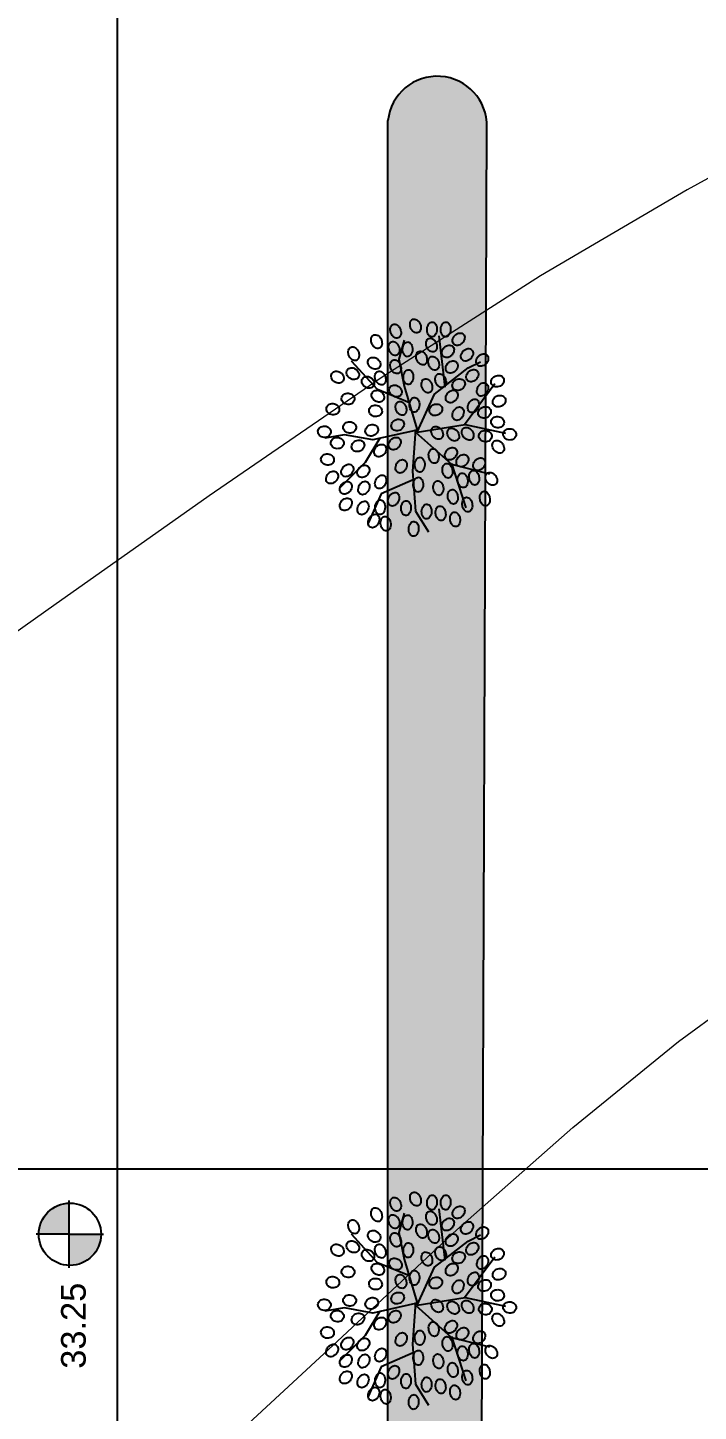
# Model space of a CAD drawing. Header units: inches. Extents: x 203 to 1065, y -1127 to 921.
# Drawn here: x 607.06 to 620.7, y 745.91 to 774.02 of the extents above; entities that cross this region are included whole.
import ezdxf

# ---------------------------------------------------------------- set-up
doc = ezdxf.new("R2010")
doc.units = ezdxf.units.IN
doc.header["$MEASUREMENT"] = 0
for name, color, linetype in [('calle', 3, 'Continuous'), ('COTAS', 7, 'Continuous'), ('CURVAS', 32, 'Continuous'), ('Vegetación', 102, 'Continuous')]:
    doc.layers.add(name, color=color, linetype=linetype)
doc.styles.add('COVINFUNSAN', font='arial.ttf', dxfattribs={"height": 0.5})

# ---------------------------------------------------------------- blocks, each defined once
blk = doc.blocks.new('RB31')
for points in [[(-0.1644, 0.4265, 0.124565), (-0.1555, 0.4293, 0.105746), (-0.1475, 0.437, 0.086824), (-0.1428, 0.4474, 0.076963), (-0.1416, 0.4602, 0.076963), (-0.1443, 0.4728, 0.086824), (-0.1502, 0.4826, 0.105746), (-0.159, 0.4892, 0.124565), (-0.1682, 0.491, 0.124565), (-0.1772, 0.4882, 0.105746), (-0.1851, 0.4805, 0.086824), (-0.1898, 0.4701, 0.076963), (-0.191, 0.4573, 0.076963), (-0.1883, 0.4447, 0.086824), (-0.1825, 0.4349, 0.105746), (-0.1737, 0.4282, 0.124565)], [(-0.0961, 0.4265, 0.124565), (-0.0871, 0.4293, 0.105746), (-0.0792, 0.437, 0.086824), (-0.0745, 0.4474, 0.076963), (-0.0733, 0.4602, 0.076963), (-0.076, 0.4728, 0.086824), (-0.0818, 0.4826, 0.105746), (-0.0906, 0.4892, 0.124565), (-0.0999, 0.491, 0.124565), (-0.1088, 0.4882, 0.105746), (-0.1168, 0.4805, 0.086824), (-0.1215, 0.4701, 0.076963), (-0.1227, 0.4573, 0.076963), (-0.12, 0.4447, 0.086824), (-0.1141, 0.4349, 0.105746), (-0.1053, 0.4282, 0.124565)], [(-0.0332, 0.4465, 0.124565), (-0.0243, 0.4435, 0.105746), (-0.0134, 0.445, 0.086824), (-0.0035, 0.4507, 0.076963), (0.0051, 0.4604, 0.076963), (0.0103, 0.4721, 0.086824), (0.0113, 0.4835, 0.105746), (0.0081, 0.4941, 0.124565), (0.0016, 0.5009, 0.124565), (-0.0073, 0.5039, 0.105746), (-0.0182, 0.5024, 0.086824), (-0.0281, 0.4967, 0.076963), (-0.0366, 0.4871, 0.076963), (-0.0419, 0.4753, 0.086824), (-0.0429, 0.4639, 0.105746), (-0.0397, 0.4534, 0.124565)], [(-0.2034, 0.3982, 0.124565), (-0.2004, 0.4072, 0.105746), (-0.2019, 0.4181, 0.086824), (-0.2076, 0.428, 0.076963), (-0.2173, 0.4365, 0.076963), (-0.229, 0.4417, 0.086824), (-0.2404, 0.4427, 0.105746), (-0.251, 0.4395, 0.124565), (-0.2578, 0.4331, 0.124565), (-0.2608, 0.4242, 0.105746), (-0.2593, 0.4132, 0.086824), (-0.2536, 0.4033, 0.076963), (-0.244, 0.3948, 0.076963), (-0.2322, 0.3896, 0.086824), (-0.2208, 0.3886, 0.105746), (-0.2103, 0.3918, 0.124565)], [(0.0655, 0.4237, 0.124565), (0.0744, 0.4207, 0.105746), (0.0853, 0.4222, 0.086824), (0.0952, 0.4279, 0.076963), (0.1038, 0.4376, 0.076963), (0.109, 0.4494, 0.086824), (0.11, 0.4607, 0.105746), (0.1068, 0.4713, 0.124565), (0.1003, 0.4782, 0.124565), (0.0914, 0.4811, 0.105746), (0.0805, 0.4796, 0.086824), (0.0706, 0.4739, 0.076963), (0.0621, 0.4643, 0.076963), (0.0569, 0.4525, 0.086824), (0.0558, 0.4411, 0.105746), (0.059, 0.4306, 0.124565)], [(0.1604, 0.3781, 0.124565), (0.1693, 0.3752, 0.105746), (0.1802, 0.3767, 0.086824), (0.1901, 0.3824, 0.076963), (0.1987, 0.392, 0.076963), (0.2039, 0.4038, 0.086824), (0.2049, 0.4152, 0.105746), (0.2017, 0.4257, 0.124565), (0.1952, 0.4326, 0.124565), (0.1863, 0.4356, 0.105746), (0.1754, 0.4341, 0.086824), (0.1655, 0.4284, 0.076963), (0.157, 0.4187, 0.076963), (0.1518, 0.4069, 0.086824), (0.1507, 0.3956, 0.105746), (0.1539, 0.385, 0.124565)], [(-0.2452, 0.3299, 0.124565), (-0.2422, 0.3388, 0.105746), (-0.2437, 0.3497, 0.086824), (-0.2494, 0.3596, 0.076963), (-0.259, 0.3682, 0.076963), (-0.2708, 0.3734, 0.086824), (-0.2822, 0.3744, 0.105746), (-0.2927, 0.3712, 0.124565), (-0.2996, 0.3647, 0.124565), (-0.3026, 0.3558, 0.105746), (-0.3011, 0.3449, 0.086824), (-0.2954, 0.335, 0.076963), (-0.2857, 0.3264, 0.076963), (-0.274, 0.3212, 0.086824), (-0.2626, 0.3202, 0.105746), (-0.252, 0.3234, 0.124565)], [(-0.1503, 0.3451, 0.124565), (-0.1473, 0.354, 0.105746), (-0.1488, 0.3649, 0.086824), (-0.1545, 0.3748, 0.076963), (-0.1641, 0.3833, 0.076963), (-0.1759, 0.3885, 0.086824), (-0.1873, 0.3896, 0.105746), (-0.1978, 0.3864, 0.124565), (-0.2047, 0.3799, 0.124565), (-0.2077, 0.371, 0.105746), (-0.2062, 0.3601, 0.086824), (-0.2005, 0.3502, 0.076963), (-0.1908, 0.3416, 0.076963), (-0.1791, 0.3364, 0.086824), (-0.1677, 0.3354, 0.105746), (-0.1571, 0.3386, 0.124565)], [(-0.1129, 0.3629, 0.124565), (-0.104, 0.36, 0.105746), (-0.0931, 0.3615, 0.086824), (-0.0832, 0.3672, 0.076963), (-0.0747, 0.3768, 0.076963), (-0.0695, 0.3886, 0.086824), (-0.0684, 0.4, 0.105746), (-0.0717, 0.4105, 0.124565), (-0.0781, 0.4174, 0.124565), (-0.087, 0.4204, 0.105746), (-0.0979, 0.4189, 0.086824), (-0.1079, 0.4132, 0.076963), (-0.1164, 0.4035, 0.076963), (-0.1216, 0.3917, 0.086824), (-0.1226, 0.3804, 0.105746), (-0.1194, 0.3698, 0.124565)], [(-0.0636, 0.306, 0.124565), (-0.0547, 0.303, 0.105746), (-0.0437, 0.3045, 0.086824), (-0.0338, 0.3102, 0.076963), (-0.0253, 0.3198, 0.076963), (-0.0201, 0.3316, 0.086824), (-0.0191, 0.343, 0.105746), (-0.0223, 0.3536, 0.124565), (-0.0287, 0.3604, 0.124565), (-0.0377, 0.3634, 0.105746), (-0.0486, 0.3619, 0.086824), (-0.0585, 0.3562, 0.076963), (-0.067, 0.3465, 0.076963), (-0.0722, 0.3348, 0.086824), (-0.0732, 0.3234, 0.105746), (-0.07, 0.3128, 0.124565)], [(0.0254, 0.3391, 0.124565), (0.0344, 0.342, 0.105746), (0.0423, 0.3496, 0.086824), (0.047, 0.36, 0.076963), (0.0482, 0.3728, 0.076963), (0.0455, 0.3854, 0.086824), (0.0396, 0.3952, 0.105746), (0.0308, 0.4019, 0.124565), (0.0216, 0.4037, 0.124565), (0.0126, 0.4008, 0.105746), (0.0047, 0.3932, 0.086824), (0, 0.3827, 0.076963), (-0.0012, 0.3699, 0.076963), (0.0015, 0.3573, 0.086824), (0.0074, 0.3475, 0.105746), (0.0162, 0.3409, 0.124565)], [(0.0731, 0.3478, 0.124565), (0.082, 0.3448, 0.105746), (0.0929, 0.3463, 0.086824), (0.1028, 0.352, 0.076963), (0.1113, 0.3616, 0.076963), (0.1166, 0.3734, 0.086824), (0.1176, 0.3848, 0.105746), (0.1144, 0.3953, 0.124565), (0.1079, 0.4022, 0.124565), (0.099, 0.4052, 0.105746), (0.0881, 0.4037, 0.086824), (0.0782, 0.398, 0.076963), (0.0696, 0.3883, 0.076963), (0.0644, 0.3766, 0.086824), (0.0634, 0.3652, 0.105746), (0.0666, 0.3546, 0.124565)], [(0.2743, 0.325, 0.124565), (0.2832, 0.322, 0.105746), (0.2941, 0.3235, 0.086824), (0.304, 0.3292, 0.076963), (0.3126, 0.3388, 0.076963), (0.3178, 0.3506, 0.086824), (0.3188, 0.362, 0.105746), (0.3156, 0.3725, 0.124565), (0.3091, 0.3794, 0.124565), (0.3002, 0.3824, 0.105746), (0.2893, 0.3809, 0.086824), (0.2794, 0.3752, 0.076963), (0.2708, 0.3655, 0.076963), (0.2656, 0.3538, 0.086824), (0.2646, 0.3424, 0.105746), (0.2678, 0.3318, 0.124565)], [(-0.3211, 0.3071, 0.124565), (-0.3181, 0.316, 0.105746), (-0.3196, 0.3269, 0.086824), (-0.3253, 0.3368, 0.076963), (-0.335, 0.3454, 0.076963), (-0.3467, 0.3506, 0.086824), (-0.3581, 0.3516, 0.105746), (-0.3687, 0.3484, 0.124565), (-0.3755, 0.3419, 0.124565), (-0.3785, 0.333, 0.105746), (-0.377, 0.3221, 0.086824), (-0.3713, 0.3122, 0.076963), (-0.3617, 0.3037, 0.076963), (-0.3499, 0.2985, 0.086824), (-0.3385, 0.2974, 0.105746), (-0.3279, 0.3006, 0.124565)], [(-0.1692, 0.2767, 0.124565), (-0.1663, 0.2856, 0.105746), (-0.1678, 0.2965, 0.086824), (-0.1735, 0.3065, 0.076963), (-0.1831, 0.315, 0.076963), (-0.1949, 0.3202, 0.086824), (-0.2063, 0.3212, 0.105746), (-0.2168, 0.318, 0.124565), (-0.2237, 0.3116, 0.124565), (-0.2267, 0.3026, 0.105746), (-0.2251, 0.2917, 0.086824), (-0.2195, 0.2818, 0.076963), (-0.2098, 0.2733, 0.076963), (-0.198, 0.2681, 0.086824), (-0.1867, 0.2671, 0.105746), (-0.1761, 0.2703, 0.124565)], [(-0.1243, 0.2832, 0.124565), (-0.1154, 0.2802, 0.105746), (-0.1045, 0.2817, 0.086824), (-0.0946, 0.2874, 0.076963), (-0.0861, 0.2971, 0.076963), (-0.0809, 0.3088, 0.086824), (-0.0798, 0.3202, 0.105746), (-0.083, 0.3308, 0.124565), (-0.0895, 0.3376, 0.124565), (-0.0984, 0.3406, 0.105746), (-0.1093, 0.3391, 0.086824), (-0.1192, 0.3334, 0.076963), (-0.1278, 0.3238, 0.076963), (-0.133, 0.312, 0.086824), (-0.134, 0.3006, 0.105746), (-0.1308, 0.29, 0.124565)], [(0.0655, 0.268, 0.124565), (0.0744, 0.265, 0.105746), (0.0853, 0.2665, 0.086824), (0.0952, 0.2722, 0.076963), (0.1038, 0.2819, 0.076963), (0.109, 0.2936, 0.086824), (0.11, 0.305, 0.105746), (0.1068, 0.3156, 0.124565), (0.1003, 0.3224, 0.124565), (0.0914, 0.3254, 0.105746), (0.0805, 0.3239, 0.086824), (0.0706, 0.3182, 0.076963), (0.0621, 0.3086, 0.076963), (0.0569, 0.2968, 0.086824), (0.0558, 0.2854, 0.105746), (0.059, 0.2749, 0.124565)], [(0.1598, 0.2988, 0.124565), (0.1653, 0.2911, 0.105746), (0.175, 0.2859, 0.086824), (0.1864, 0.2847, 0.076963), (0.1989, 0.2875, 0.076963), (0.2101, 0.2939, 0.086824), (0.2176, 0.3026, 0.105746), (0.2212, 0.313, 0.124565), (0.22, 0.3223, 0.124565), (0.2146, 0.33, 0.105746), (0.2048, 0.3352, 0.086824), (0.1935, 0.3364, 0.076963), (0.1809, 0.3336, 0.076963), (0.1698, 0.3271, 0.086824), (0.1623, 0.3185, 0.105746), (0.1586, 0.3081, 0.124565)], [(-0.3932, 0.2239, 0.124565), (-0.3931, 0.2333, 0.105746), (-0.3979, 0.2432, 0.086824), (-0.4064, 0.2509, 0.076963), (-0.4182, 0.256, 0.076963), (-0.431, 0.2573, 0.086824), (-0.4422, 0.2548, 0.105746), (-0.4512, 0.2485, 0.124565), (-0.4557, 0.2402, 0.124565), (-0.4558, 0.2308, 0.105746), (-0.451, 0.2209, 0.086824), (-0.4425, 0.2132, 0.076963), (-0.4307, 0.2081, 0.076963), (-0.4179, 0.2068, 0.086824), (-0.4068, 0.2094, 0.105746), (-0.3977, 0.2157, 0.124565)], [(-0.2717, 0.2387, 0.124565), (-0.2688, 0.2476, 0.105746), (-0.2703, 0.2586, 0.086824), (-0.276, 0.2685, 0.076963), (-0.2856, 0.277, 0.076963), (-0.2974, 0.2822, 0.086824), (-0.3088, 0.2832, 0.105746), (-0.3193, 0.28, 0.124565), (-0.3262, 0.2736, 0.124565), (-0.3292, 0.2647, 0.105746), (-0.3276, 0.2537, 0.086824), (-0.322, 0.2438, 0.076963), (-0.3123, 0.2353, 0.076963), (-0.3005, 0.2301, 0.086824), (-0.2891, 0.2291, 0.105746), (-0.2786, 0.2323, 0.124565)], [(-0.1585, 0.2072, 0.124565), (-0.1496, 0.2043, 0.105746), (-0.1387, 0.2058, 0.086824), (-0.1287, 0.2114, 0.076963), (-0.1202, 0.2211, 0.076963), (-0.115, 0.2329, 0.086824), (-0.114, 0.2443, 0.105746), (-0.1172, 0.2548, 0.124565), (-0.1236, 0.2617, 0.124565), (-0.1326, 0.2646, 0.105746), (-0.1435, 0.2631, 0.086824), (-0.1534, 0.2574, 0.076963), (-0.1619, 0.2478, 0.076963), (-0.1671, 0.236, 0.086824), (-0.1681, 0.2246, 0.105746), (-0.1649, 0.2141, 0.124565)], [(0.0216, 0.2176, 0.124565), (0.0306, 0.2204, 0.105746), (0.0385, 0.2281, 0.086824), (0.0432, 0.2385, 0.076963), (0.0444, 0.2513, 0.076963), (0.0417, 0.2639, 0.086824), (0.0358, 0.2737, 0.105746), (0.027, 0.2803, 0.124565), (0.0178, 0.2821, 0.124565), (0.0088, 0.2793, 0.105746), (0.0009, 0.2716, 0.086824), (-0.0038, 0.2612, 0.076963), (-0.005, 0.2484, 0.076963), (-0.0023, 0.2358, 0.086824), (0.0036, 0.226, 0.105746), (0.0124, 0.2193, 0.124565)], [(0.1414, 0.2186, 0.124565), (0.1503, 0.2156, 0.105746), (0.1612, 0.2171, 0.086824), (0.1712, 0.2228, 0.076963), (0.1797, 0.2325, 0.076963), (0.1849, 0.2443, 0.086824), (0.1859, 0.2556, 0.105746), (0.1827, 0.2662, 0.124565), (0.1763, 0.2731, 0.124565), (0.1673, 0.276, 0.105746), (0.1564, 0.2745, 0.086824), (0.1465, 0.2688, 0.076963), (0.138, 0.2592, 0.076963), (0.1328, 0.2474, 0.086824), (0.1318, 0.236, 0.105746), (0.135, 0.2255, 0.124565)], [(0.1902, 0.2152, 0.124565), (0.1957, 0.2075, 0.105746), (0.2054, 0.2023, 0.086824), (0.2167, 0.2011, 0.076963), (0.2293, 0.2039, 0.076963), (0.2404, 0.2104, 0.086824), (0.248, 0.219, 0.105746), (0.2516, 0.2294, 0.124565), (0.2504, 0.2387, 0.124565), (0.2449, 0.2464, 0.105746), (0.2352, 0.2516, 0.086824), (0.2238, 0.2528, 0.076963), (0.2113, 0.25, 0.076963), (0.2001, 0.2436, 0.086824), (0.1926, 0.2349, 0.105746), (0.189, 0.2245, 0.124565)], [(0.2661, 0.2532, 0.124565), (0.2716, 0.2455, 0.105746), (0.2813, 0.2403, 0.086824), (0.2927, 0.2391, 0.076963), (0.3052, 0.2419, 0.076963), (0.3164, 0.2484, 0.086824), (0.3239, 0.257, 0.105746), (0.3275, 0.2674, 0.124565), (0.3263, 0.2767, 0.124565), (0.3208, 0.2844, 0.105746), (0.3111, 0.2896, 0.086824), (0.2998, 0.2908, 0.076963), (0.2872, 0.288, 0.076963), (0.2761, 0.2815, 0.086824), (0.2686, 0.2729, 0.105746), (0.2649, 0.2625, 0.124565)], [(0.342, 0.238, 0.124565), (0.3475, 0.2303, 0.105746), (0.3572, 0.2251, 0.086824), (0.3686, 0.2239, 0.076963), (0.3812, 0.2267, 0.076963), (0.3923, 0.2332, 0.086824), (0.3998, 0.2418, 0.105746), (0.4034, 0.2522, 0.124565), (0.4022, 0.2615, 0.124565), (0.3968, 0.2692, 0.105746), (0.387, 0.2744, 0.086824), (0.3757, 0.2756, 0.076963), (0.3631, 0.2728, 0.076963), (0.352, 0.2663, 0.086824), (0.3445, 0.2577, 0.105746), (0.3409, 0.2473, 0.124565)], [(-0.3292, 0.171, 0.124565), (-0.3236, 0.1786, 0.105746), (-0.3217, 0.1895, 0.086824), (-0.324, 0.2007, 0.076963), (-0.3306, 0.2117, 0.076963), (-0.3402, 0.2203, 0.086824), (-0.3507, 0.2248, 0.105746), (-0.3617, 0.225, 0.124565), (-0.3702, 0.221, 0.124565), (-0.3758, 0.2135, 0.105746), (-0.3778, 0.2026, 0.086824), (-0.3754, 0.1914, 0.076963), (-0.3689, 0.1803, 0.076963), (-0.3593, 0.1717, 0.086824), (-0.3488, 0.1673, 0.105746), (-0.3377, 0.167, 0.124565)], [(-0.1996, 0.2087, 0.124565), (-0.1995, 0.2181, 0.105746), (-0.2043, 0.228, 0.086824), (-0.2128, 0.2357, 0.076963), (-0.2246, 0.2408, 0.076963), (-0.2374, 0.2421, 0.086824), (-0.2485, 0.2396, 0.105746), (-0.2576, 0.2333, 0.124565), (-0.2621, 0.225, 0.124565), (-0.2622, 0.2156, 0.105746), (-0.2574, 0.2057, 0.086824), (-0.2489, 0.198, 0.076963), (-0.2371, 0.1929, 0.076963), (-0.2243, 0.1916, 0.086824), (-0.2132, 0.1942, 0.105746), (-0.2041, 0.2005, 0.124565)], [(-0.1692, 0.1476, 0.124565), (-0.1663, 0.1565, 0.105746), (-0.1678, 0.1674, 0.086824), (-0.1735, 0.1773, 0.076963), (-0.1831, 0.1858, 0.076963), (-0.1949, 0.191, 0.086824), (-0.2063, 0.1921, 0.105746), (-0.2168, 0.1889, 0.124565), (-0.2237, 0.1824, 0.124565), (-0.2267, 0.1735, 0.105746), (-0.2251, 0.1626, 0.086824), (-0.2195, 0.1527, 0.076963), (-0.2098, 0.1441, 0.076963), (-0.198, 0.1389, 0.086824), (-0.1867, 0.1379, 0.105746), (-0.1761, 0.1411, 0.124565)], [(-0.0902, 0.1844, 0.124565), (-0.0812, 0.1815, 0.105746), (-0.0703, 0.183, 0.086824), (-0.0604, 0.1887, 0.076963), (-0.0519, 0.1983, 0.076963), (-0.0467, 0.2101, 0.086824), (-0.0457, 0.2215, 0.105746), (-0.0489, 0.232, 0.124565), (-0.0553, 0.2389, 0.124565), (-0.0642, 0.2419, 0.105746), (-0.0752, 0.2403, 0.086824), (-0.0851, 0.2347, 0.076963), (-0.0936, 0.225, 0.076963), (-0.0988, 0.2132, 0.086824), (-0.0998, 0.2018, 0.105746), (-0.0966, 0.1913, 0.124565)], [(0.0535, 0.1772, 0.124565), (0.059, 0.1696, 0.105746), (0.0687, 0.1644, 0.086824), (0.0801, 0.1631, 0.076963), (0.0926, 0.1659, 0.076963), (0.1038, 0.1724, 0.086824), (0.1113, 0.181, 0.105746), (0.1149, 0.1914, 0.124565), (0.1137, 0.2008, 0.124565), (0.1083, 0.2084, 0.105746), (0.0985, 0.2136, 0.086824), (0.0872, 0.2148, 0.076963), (0.0746, 0.212, 0.076963), (0.0635, 0.2056, 0.086824), (0.056, 0.197, 0.105746), (0.0524, 0.1865, 0.124565)], [(0.1408, 0.1544, 0.124565), (0.1463, 0.1468, 0.105746), (0.156, 0.1416, 0.086824), (0.1674, 0.1403, 0.076963), (0.18, 0.1431, 0.076963), (0.1911, 0.1496, 0.086824), (0.1986, 0.1582, 0.105746), (0.2022, 0.1686, 0.124565), (0.201, 0.178, 0.124565), (0.1956, 0.1856, 0.105746), (0.1858, 0.1908, 0.086824), (0.1745, 0.1921, 0.076963), (0.1619, 0.1893, 0.076963), (0.1508, 0.1828, 0.086824), (0.1433, 0.1742, 0.105746), (0.1397, 0.1638, 0.124565)], [(-0.4008, 0.1365, 0.124565), (-0.4007, 0.146, 0.105746), (-0.4055, 0.1559, 0.086824), (-0.414, 0.1636, 0.076963), (-0.4258, 0.1687, 0.076963), (-0.4386, 0.17, 0.086824), (-0.4497, 0.1674, 0.105746), (-0.4588, 0.1611, 0.124565), (-0.4633, 0.1529, 0.124565), (-0.4634, 0.1435, 0.105746), (-0.4586, 0.1335, 0.086824), (-0.4501, 0.1259, 0.076963), (-0.4383, 0.1208, 0.076963), (-0.4255, 0.1194, 0.086824), (-0.4144, 0.122, 0.105746), (-0.4053, 0.1283, 0.124565)], [(-0.2837, 0.0989, 0.124565), (-0.2781, 0.1064, 0.105746), (-0.2761, 0.1173, 0.086824), (-0.2785, 0.1285, 0.076963), (-0.285, 0.1396, 0.076963), (-0.2946, 0.1482, 0.086824), (-0.3051, 0.1526, 0.105746), (-0.3162, 0.1529, 0.124565), (-0.3247, 0.1489, 0.124565), (-0.3303, 0.1413, 0.105746), (-0.3322, 0.1304, 0.086824), (-0.3299, 0.1192, 0.076963), (-0.3233, 0.1082, 0.076963), (-0.3137, 0.0996, 0.086824), (-0.3032, 0.0951, 0.105746), (-0.2922, 0.0949, 0.124565)], [(-0.0857, 0.0986, 0.124565), (-0.0856, 0.108, 0.105746), (-0.0904, 0.1179, 0.086824), (-0.0989, 0.1256, 0.076963), (-0.1107, 0.1307, 0.076963), (-0.1235, 0.132, 0.086824), (-0.1347, 0.1294, 0.105746), (-0.1437, 0.1231, 0.124565), (-0.1482, 0.1149, 0.124565), (-0.1483, 0.1055, 0.105746), (-0.1435, 0.0956, 0.086824), (-0.135, 0.0879, 0.076963), (-0.1232, 0.0828, 0.076963), (-0.1104, 0.0815, 0.086824), (-0.0993, 0.084, 0.105746), (-0.0902, 0.0903, 0.124565)], [(-0.0088, 0.096, 0.124565), (0.0002, 0.0989, 0.105746), (0.0081, 0.1065, 0.086824), (0.0128, 0.1169, 0.076963), (0.014, 0.1298, 0.076963), (0.0113, 0.1423, 0.086824), (0.0055, 0.1522, 0.105746), (-0.0033, 0.1588, 0.124565), (-0.0126, 0.1606, 0.124565), (-0.0215, 0.1577, 0.105746), (-0.0295, 0.1501, 0.086824), (-0.0342, 0.1397, 0.076963), (-0.0354, 0.1269, 0.076963), (-0.0327, 0.1143, 0.086824), (-0.0268, 0.1045, 0.105746), (-0.018, 0.0978, 0.124565)], [(0.0389, 0.0857, 0.124565), (0.0478, 0.0827, 0.105746), (0.0588, 0.0842, 0.086824), (0.0687, 0.0899, 0.076963), (0.0772, 0.0996, 0.076963), (0.0824, 0.1113, 0.086824), (0.0834, 0.1227, 0.105746), (0.0802, 0.1333, 0.124565), (0.0738, 0.1401, 0.124565), (0.0648, 0.1431, 0.105746), (0.0539, 0.1416, 0.086824), (0.044, 0.1359, 0.076963), (0.0355, 0.1263, 0.076963), (0.0303, 0.1145, 0.086824), (0.0293, 0.1031, 0.105746), (0.0325, 0.0925, 0.124565)], [(0.1507, 0.0999, 0.124565), (0.1535, 0.0909, 0.105746), (0.1612, 0.083, 0.086824), (0.1716, 0.0783, 0.076963), (0.1844, 0.0771, 0.076963), (0.197, 0.0798, 0.086824), (0.2068, 0.0857, 0.105746), (0.2134, 0.0945, 0.124565), (0.2152, 0.1037, 0.124565), (0.2124, 0.1127, 0.105746), (0.2047, 0.1206, 0.086824), (0.1943, 0.1253, 0.076963), (0.1815, 0.1265, 0.076963), (0.1689, 0.1238, 0.086824), (0.1591, 0.1179, 0.105746), (0.1524, 0.1091, 0.124565)], [(0.2873, 0.1531, 0.124565), (0.2902, 0.1441, 0.105746), (0.2978, 0.1362, 0.086824), (0.3082, 0.1315, 0.076963), (0.3211, 0.1303, 0.076963), (0.3336, 0.133, 0.086824), (0.3435, 0.1388, 0.105746), (0.3501, 0.1476, 0.124565), (0.3519, 0.1569, 0.124565), (0.349, 0.1658, 0.105746), (0.3414, 0.1738, 0.086824), (0.331, 0.1785, 0.076963), (0.3182, 0.1797, 0.076963), (0.3056, 0.177, 0.086824), (0.2958, 0.1711, 0.105746), (0.2891, 0.1623, 0.124565)], [(0.3633, 0.1075, 0.124565), (0.3661, 0.0985, 0.105746), (0.3737, 0.0906, 0.086824), (0.3842, 0.0859, 0.076963), (0.397, 0.0847, 0.076963), (0.4096, 0.0874, 0.086824), (0.4194, 0.0933, 0.105746), (0.426, 0.1021, 0.124565), (0.4278, 0.1113, 0.124565), (0.425, 0.1203, 0.105746), (0.4173, 0.1282, 0.086824), (0.4069, 0.1329, 0.076963), (0.3941, 0.1341, 0.076963), (0.3815, 0.1314, 0.086824), (0.3717, 0.1255, 0.105746), (0.365, 0.1167, 0.124565)], [(-0.3922, 0.0543, 0.124565), (-0.395, 0.0633, 0.105746), (-0.4027, 0.0712, 0.086824), (-0.4131, 0.0759, 0.076963), (-0.4259, 0.0771, 0.076963), (-0.4385, 0.0744, 0.086824), (-0.4483, 0.0686, 0.105746), (-0.455, 0.0598, 0.124565), (-0.4567, 0.0505, 0.124565), (-0.4539, 0.0416, 0.105746), (-0.4462, 0.0336, 0.086824), (-0.4358, 0.0289, 0.076963), (-0.423, 0.0277, 0.076963), (-0.4104, 0.0304, 0.086824), (-0.4006, 0.0363, 0.105746), (-0.394, 0.0451, 0.124565)], [(-0.3287, 0.0872, 0.124565), (-0.3286, 0.0966, 0.105746), (-0.3334, 0.1065, 0.086824), (-0.3419, 0.1142, 0.076963), (-0.3537, 0.1193, 0.076963), (-0.3665, 0.1206, 0.086824), (-0.3776, 0.1181, 0.105746), (-0.3867, 0.1117, 0.124565), (-0.3912, 0.1035, 0.124565), (-0.3913, 0.0941, 0.105746), (-0.3865, 0.0842, 0.086824), (-0.378, 0.0765, 0.076963), (-0.3662, 0.0714, 0.076963), (-0.3534, 0.0701, 0.086824), (-0.3422, 0.0726, 0.105746), (-0.3332, 0.0789, 0.124565)], [(-0.2077, 0.0647, 0.124565), (-0.2022, 0.0723, 0.105746), (-0.2002, 0.0831, 0.086824), (-0.2026, 0.0943, 0.076963), (-0.2091, 0.1054, 0.076963), (-0.2187, 0.114, 0.086824), (-0.2292, 0.1185, 0.105746), (-0.2402, 0.1187, 0.124565), (-0.2487, 0.1147, 0.124565), (-0.2543, 0.1071, 0.105746), (-0.2563, 0.0962, 0.086824), (-0.2539, 0.0851, 0.076963), (-0.2474, 0.074, 0.076963), (-0.2378, 0.0654, 0.086824), (-0.2273, 0.0609, 0.105746), (-0.2163, 0.0607, 0.124565)], [(0.0416, 0.0481, 0.124565), (0.0415, 0.0387, 0.105746), (0.0463, 0.0287, 0.086824), (0.0548, 0.0211, 0.076963), (0.0666, 0.0159, 0.076963), (0.0794, 0.0146, 0.086824), (0.0906, 0.0172, 0.105746), (0.0996, 0.0235, 0.124565), (0.1041, 0.0317, 0.124565), (0.1042, 0.0411, 0.105746), (0.0994, 0.0511, 0.086824), (0.0909, 0.0587, 0.076963), (0.0791, 0.0639, 0.076963), (0.0663, 0.0652, 0.086824), (0.0552, 0.0626, 0.105746), (0.0461, 0.0563, 0.124565)], [(-0.4529, 0.0012, 0.124565), (-0.4558, 0.0101, 0.105746), (-0.4634, 0.0181, 0.086824), (-0.4738, 0.0228, 0.076963), (-0.4866, 0.024, 0.076963), (-0.4992, 0.0213, 0.086824), (-0.509, 0.0154, 0.105746), (-0.5157, 0.0066, 0.124565), (-0.5175, -0.0026, 0.124565), (-0.5146, -0.0116, 0.105746), (-0.507, -0.0196, 0.086824), (-0.4966, -0.0242, 0.076963), (-0.4837, -0.0255, 0.076963), (-0.4712, -0.0228, 0.086824), (-0.4613, -0.0169, 0.105746), (-0.4547, -0.0081, 0.124565)], [(-0.3314, -0.0064, 0.124565), (-0.3343, 0.0025, 0.105746), (-0.3419, 0.0105, 0.086824), (-0.3524, 0.0152, 0.076963), (-0.3652, 0.0164, 0.076963), (-0.3778, 0.0137, 0.086824), (-0.3876, 0.0078, 0.105746), (-0.3942, -0.001, 0.124565), (-0.396, -0.0102, 0.124565), (-0.3931, -0.0192, 0.105746), (-0.3855, -0.0272, 0.086824), (-0.3751, -0.0318, 0.076963), (-0.3623, -0.0331, 0.076963), (-0.3497, -0.0303, 0.086824), (-0.3399, -0.0245, 0.105746), (-0.3332, -0.0157, 0.124565)], [(-0.2507, 0.0224, 0.124565), (-0.2583, 0.028, 0.105746), (-0.2692, 0.0299, 0.086824), (-0.2804, 0.0276, 0.076963), (-0.2914, 0.0211, 0.076963), (-0.3, 0.0115, 0.086824), (-0.3045, 0.0009, 0.105746), (-0.3047, -0.0101, 0.124565), (-0.3007, -0.0186, 0.124565), (-0.2932, -0.0242, 0.105746), (-0.2823, -0.0261, 0.086824), (-0.2711, -0.0238, 0.076963), (-0.26, -0.0172, 0.076963), (-0.2514, -0.0076, 0.086824), (-0.247, 0.0029, 0.105746), (-0.2467, 0.0139, 0.124565)], [(-0.1786, 0.0186, 0.124565), (-0.1862, 0.0242, 0.105746), (-0.197, 0.0261, 0.086824), (-0.2082, 0.0238, 0.076963), (-0.2193, 0.0173, 0.076963), (-0.2279, 0.0077, 0.086824), (-0.2324, -0.0028, 0.105746), (-0.2326, -0.0139, 0.124565), (-0.2286, -0.0224, 0.124565), (-0.221, -0.028, 0.105746), (-0.2102, -0.0299, 0.086824), (-0.199, -0.0276, 0.076963), (-0.1879, -0.021, 0.076963), (-0.1793, -0.0114, 0.086824), (-0.1748, -0.0009, 0.105746), (-0.1746, 0.0101, 0.124565)], [(-0.0989, 0.0262, 0.124565), (-0.1065, 0.0318, 0.105746), (-0.1173, 0.0337, 0.086824), (-0.1285, 0.0314, 0.076963), (-0.1396, 0.0249, 0.076963), (-0.1482, 0.0153, 0.086824), (-0.1527, 0.0047, 0.105746), (-0.1529, -0.0063, 0.124565), (-0.1489, -0.0148, 0.124565), (-0.1413, -0.0204, 0.105746), (-0.1305, -0.0223, 0.086824), (-0.1193, -0.02, 0.076963), (-0.1082, -0.0134, 0.076963), (-0.0996, -0.0038, 0.086824), (-0.0951, 0.0067, 0.105746), (-0.0949, 0.0177, 0.124565)], [(0.1707, 0.0253, 0.124565), (0.1706, 0.0159, 0.105746), (0.1754, 0.0059, 0.086824), (0.1839, -0.0017, 0.076963), (0.1957, -0.0068, 0.076963), (0.2085, -0.0082, 0.086824), (0.2196, -0.0056, 0.105746), (0.2287, 0.0007, 0.124565), (0.2332, 0.0089, 0.124565), (0.2333, 0.0184, 0.105746), (0.2285, 0.0283, 0.086824), (0.22, 0.0359, 0.076963), (0.2082, 0.0411, 0.076963), (0.1954, 0.0424, 0.086824), (0.1842, 0.0398, 0.105746), (0.1752, 0.0335, 0.124565)], [(0.2797, 0.0277, 0.124565), (0.2826, 0.0188, 0.105746), (0.2902, 0.0108, 0.086824), (0.3007, 0.0061, 0.076963), (0.3135, 0.0049, 0.076963), (0.3261, 0.0076, 0.086824), (0.3359, 0.0135, 0.105746), (0.3425, 0.0223, 0.124565), (0.3443, 0.0315, 0.124565), (0.3414, 0.0405, 0.105746), (0.3338, 0.0485, 0.086824), (0.3234, 0.0531, 0.076963), (0.3106, 0.0544, 0.076963), (0.298, 0.0516, 0.086824), (0.2882, 0.0458, 0.105746), (0.2815, 0.037, 0.124565)], [(0.405, 0.0087, 0.124565), (0.4079, -0.0002, 0.105746), (0.4155, -0.0082, 0.086824), (0.4259, -0.0129, 0.076963), (0.4387, -0.0141, 0.076963), (0.4513, -0.0114, 0.086824), (0.4611, -0.0055, 0.105746), (0.4678, 0.0033, 0.124565), (0.4696, 0.0125, 0.124565), (0.4667, 0.0215, 0.105746), (0.4591, 0.0295, 0.086824), (0.4487, 0.0341, 0.076963), (0.4358, 0.0354, 0.076963), (0.4233, 0.0327, 0.086824), (0.4134, 0.0268, 0.105746), (0.4068, 0.018, 0.124565)], [(-0.4026, -0.0346, 0.124565), (-0.4102, -0.029, 0.105746), (-0.421, -0.027, 0.086824), (-0.4322, -0.0294, 0.076963), (-0.4433, -0.0359, 0.076963), (-0.4519, -0.0455, 0.086824), (-0.4564, -0.056, 0.105746), (-0.4566, -0.0671, 0.124565), (-0.4526, -0.0756, 0.124565), (-0.445, -0.0811, 0.105746), (-0.4342, -0.0831, 0.086824), (-0.423, -0.0807, 0.076963), (-0.4119, -0.0742, 0.076963), (-0.4033, -0.0646, 0.086824), (-0.3988, -0.0541, 0.105746), (-0.3986, -0.0431, 0.124565)], [(-0.1654, -0.1031, 0.124565), (-0.1625, -0.0942, 0.105746), (-0.164, -0.0833, 0.086824), (-0.1697, -0.0734, 0.076963), (-0.1793, -0.0648, 0.076963), (-0.1911, -0.0596, 0.086824), (-0.2025, -0.0586, 0.105746), (-0.213, -0.0618, 0.124565), (-0.2199, -0.0683, 0.124565), (-0.2229, -0.0772, 0.105746), (-0.2214, -0.0881, 0.086824), (-0.2157, -0.098, 0.076963), (-0.206, -0.1065, 0.076963), (-0.1942, -0.1117, 0.086824), (-0.1829, -0.1128, 0.105746), (-0.1723, -0.1095, 0.124565)], [(0.0606, -0.0237, 0.124565), (0.0576, -0.0326, 0.105746), (0.0591, -0.0436, 0.086824), (0.0648, -0.0535, 0.076963), (0.0745, -0.062, 0.076963), (0.0862, -0.0672, 0.086824), (0.0976, -0.0682, 0.105746), (0.1082, -0.065, 0.124565), (0.115, -0.0586, 0.124565), (0.118, -0.0497, 0.105746), (0.1165, -0.0387, 0.086824), (0.1108, -0.0288, 0.076963), (0.1012, -0.0203, 0.076963), (0.0894, -0.0151, 0.086824), (0.078, -0.0141, 0.105746), (0.0675, -0.0173, 0.124565)], [(0.1327, -0.0541, 0.124565), (0.1297, -0.063, 0.105746), (0.1313, -0.074, 0.086824), (0.1369, -0.0839, 0.076963), (0.1466, -0.0924, 0.076963), (0.1584, -0.0976, 0.086824), (0.1698, -0.0986, 0.105746), (0.1803, -0.0954, 0.124565), (0.1872, -0.089, 0.124565), (0.1901, -0.08, 0.105746), (0.1886, -0.0691, 0.086824), (0.1829, -0.0592, 0.076963), (0.1733, -0.0507, 0.076963), (0.1615, -0.0455, 0.086824), (0.1501, -0.0445, 0.105746), (0.1396, -0.0477, 0.124565)], [(0.239, -0.0431, 0.124565), (0.2389, -0.0525, 0.105746), (0.2437, -0.0624, 0.086824), (0.2522, -0.0701, 0.076963), (0.264, -0.0752, 0.076963), (0.2768, -0.0765, 0.086824), (0.288, -0.074, 0.105746), (0.297, -0.0677, 0.124565), (0.3015, -0.0594, 0.124565), (0.3016, -0.05, 0.105746), (0.2968, -0.0401, 0.086824), (0.2883, -0.0324, 0.076963), (0.2765, -0.0273, 0.076963), (0.2637, -0.026, 0.086824), (0.2526, -0.0285, 0.105746), (0.2435, -0.0349, 0.124565)], [(0.3405, -0.0406, 0.124565), (0.3433, -0.0496, 0.105746), (0.351, -0.0575, 0.086824), (0.3614, -0.0622, 0.076963), (0.3742, -0.0634, 0.076963), (0.3868, -0.0607, 0.086824), (0.3966, -0.0549, 0.105746), (0.4033, -0.0461, 0.124565), (0.405, -0.0368, 0.124565), (0.4022, -0.0279, 0.105746), (0.3945, -0.0199, 0.086824), (0.3841, -0.0152, 0.076963), (0.3713, -0.014, 0.076963), (0.3587, -0.0167, 0.086824), (0.3489, -0.0226, 0.105746), (0.3423, -0.0314, 0.124565)], [(-0.3059, -0.1487, 0.124565), (-0.3029, -0.1398, 0.105746), (-0.3044, -0.1288, 0.086824), (-0.3101, -0.1189, 0.076963), (-0.3198, -0.1104, 0.076963), (-0.3315, -0.1052, 0.086824), (-0.3429, -0.1042, 0.105746), (-0.3535, -0.1074, 0.124565), (-0.3603, -0.1138, 0.124565), (-0.3633, -0.1228, 0.105746), (-0.3618, -0.1337, 0.086824), (-0.3561, -0.1436, 0.076963), (-0.3465, -0.1521, 0.076963), (-0.3347, -0.1573, 0.086824), (-0.3233, -0.1583, 0.105746), (-0.3128, -0.1551, 0.124565)], [(-0.2224, -0.1335, 0.124565), (-0.2194, -0.1246, 0.105746), (-0.2209, -0.1136, 0.086824), (-0.2266, -0.1037, 0.076963), (-0.2363, -0.0952, 0.076963), (-0.248, -0.09, 0.086824), (-0.2594, -0.089, 0.105746), (-0.27, -0.0922, 0.124565), (-0.2768, -0.0986, 0.124565), (-0.2798, -0.1076, 0.105746), (-0.2783, -0.1185, 0.086824), (-0.2726, -0.1284, 0.076963), (-0.263, -0.1369, 0.076963), (-0.2512, -0.1421, 0.086824), (-0.2398, -0.1431, 0.105746), (-0.2292, -0.1399, 0.124565)], [(-0.0986, -0.0644, 0.124565), (-0.108, -0.0643, 0.105746), (-0.1179, -0.0691, 0.086824), (-0.1256, -0.0776, 0.076963), (-0.1307, -0.0894, 0.076963), (-0.132, -0.1022, 0.086824), (-0.1294, -0.1133, 0.105746), (-0.1231, -0.1224, 0.124565), (-0.1149, -0.1269, 0.124565), (-0.1055, -0.127, 0.105746), (-0.0956, -0.1222, 0.086824), (-0.0879, -0.1137, 0.076963), (-0.0828, -0.1019, 0.076963), (-0.0815, -0.0891, 0.086824), (-0.084, -0.0779, 0.105746), (-0.0903, -0.0689, 0.124565)], [(-0.0391, -0.1013, 0.124565), (-0.0481, -0.1042, 0.105746), (-0.0561, -0.1118, 0.086824), (-0.0607, -0.1222, 0.076963), (-0.0619, -0.1351, 0.076963), (-0.0592, -0.1476, 0.086824), (-0.0534, -0.1574, 0.105746), (-0.0446, -0.1641, 0.124565), (-0.0353, -0.1659, 0.124565), (-0.0264, -0.163, 0.105746), (-0.0184, -0.1554, 0.086824), (-0.0137, -0.145, 0.076963), (-0.0125, -0.1321, 0.076963), (-0.0152, -0.1196, 0.086824), (-0.0211, -0.1098, 0.105746), (-0.0299, -0.1031, 0.124565)], [(0.0346, -0.1156, 0.124565), (0.029, -0.1231, 0.105746), (0.027, -0.134, 0.086824), (0.0294, -0.1452, 0.076963), (0.0359, -0.1563, 0.076963), (0.0455, -0.1648, 0.086824), (0.056, -0.1693, 0.105746), (0.0671, -0.1695, 0.124565), (0.0756, -0.1655, 0.124565), (0.0812, -0.158, 0.105746), (0.0831, -0.1471, 0.086824), (0.0808, -0.1359, 0.076963), (0.0742, -0.1248, 0.076963), (0.0646, -0.1163, 0.086824), (0.0541, -0.1118, 0.105746), (0.0431, -0.1116, 0.124565)], [(0.3898, -0.1128, 0.124565), (0.3927, -0.1218, 0.105746), (0.4003, -0.1297, 0.086824), (0.4107, -0.1344, 0.076963), (0.4236, -0.1356, 0.076963), (0.4361, -0.1329, 0.086824), (0.446, -0.127, 0.105746), (0.4526, -0.1182, 0.124565), (0.4544, -0.109, 0.124565), (0.4515, -0.1, 0.105746), (0.4439, -0.0921, 0.086824), (0.4335, -0.0874, 0.076963), (0.4207, -0.0862, 0.076963), (0.4081, -0.0889, 0.086824), (0.3983, -0.0948, 0.105746), (0.3916, -0.1036, 0.124565)], [(-0.3684, -0.1751, 0.124565), (-0.376, -0.1695, 0.105746), (-0.3869, -0.1676, 0.086824), (-0.398, -0.1699, 0.076963), (-0.4091, -0.1764, 0.076963), (-0.4177, -0.186, 0.086824), (-0.4222, -0.1966, 0.105746), (-0.4224, -0.2076, 0.124565), (-0.4184, -0.2161, 0.124565), (-0.4108, -0.2217, 0.105746), (-0.4, -0.2236, 0.086824), (-0.3888, -0.2213, 0.076963), (-0.3777, -0.2147, 0.076963), (-0.3691, -0.2051, 0.086824), (-0.3646, -0.1946, 0.105746), (-0.3644, -0.1836, 0.124565)], [(-0.2998, -0.1593, 0.124565), (-0.3092, -0.1592, 0.105746), (-0.3191, -0.164, 0.086824), (-0.3268, -0.1725, 0.076963), (-0.3319, -0.1843, 0.076963), (-0.3332, -0.1971, 0.086824), (-0.3306, -0.2083, 0.105746), (-0.3243, -0.2173, 0.124565), (-0.3161, -0.2219, 0.124565), (-0.3067, -0.2219, 0.105746), (-0.2968, -0.2171, 0.086824), (-0.2891, -0.2086, 0.076963), (-0.284, -0.1968, 0.076963), (-0.2827, -0.184, 0.086824), (-0.2852, -0.1729, 0.105746), (-0.2915, -0.1638, 0.124565)], [(-0.2428, -0.1707, 0.124565), (-0.2522, -0.1706, 0.105746), (-0.2621, -0.1754, 0.086824), (-0.2698, -0.1839, 0.076963), (-0.2749, -0.1957, 0.076963), (-0.2762, -0.2085, 0.086824), (-0.2737, -0.2197, 0.105746), (-0.2674, -0.2287, 0.124565), (-0.2591, -0.2333, 0.124565), (-0.2497, -0.2333, 0.105746), (-0.2398, -0.2285, 0.086824), (-0.2321, -0.22, 0.076963), (-0.227, -0.2082, 0.076963), (-0.2257, -0.1954, 0.086824), (-0.2283, -0.1843, 0.105746), (-0.2346, -0.1752, 0.124565)], [(-0.1669, -0.1289, 0.124565), (-0.1763, -0.1289, 0.105746), (-0.1862, -0.1337, 0.086824), (-0.1939, -0.1421, 0.076963), (-0.199, -0.1539, 0.076963), (-0.2003, -0.1667, 0.086824), (-0.1978, -0.1779, 0.105746), (-0.1915, -0.1869, 0.124565), (-0.1832, -0.1915, 0.124565), (-0.1738, -0.1915, 0.105746), (-0.1639, -0.1867, 0.086824), (-0.1562, -0.1783, 0.076963), (-0.1511, -0.1665, 0.076963), (-0.1498, -0.1536, 0.086824), (-0.1523, -0.1425, 0.105746), (-0.1586, -0.1335, 0.124565)], [(0.1371, -0.1839, 0.124565), (0.1315, -0.1915, 0.105746), (0.1295, -0.2024, 0.086824), (0.1319, -0.2135, 0.076963), (0.1384, -0.2246, 0.076963), (0.148, -0.2332, 0.086824), (0.1585, -0.2377, 0.105746), (0.1696, -0.2379, 0.124565), (0.1781, -0.2339, 0.124565), (0.1836, -0.2263, 0.105746), (0.1856, -0.2155, 0.086824), (0.1832, -0.2043, 0.076963), (0.1767, -0.1932, 0.076963), (0.1671, -0.1846, 0.086824), (0.1566, -0.1801, 0.105746), (0.1456, -0.1799, 0.124565)], [(0.2162, -0.1453, 0.124565), (0.2133, -0.1542, 0.105746), (0.2148, -0.1651, 0.086824), (0.2205, -0.175, 0.076963), (0.2301, -0.1835, 0.076963), (0.2419, -0.1887, 0.086824), (0.2533, -0.1898, 0.105746), (0.2638, -0.1866, 0.124565), (0.2707, -0.1801, 0.124565), (0.2737, -0.1712, 0.105746), (0.2722, -0.1603, 0.086824), (0.2665, -0.1504, 0.076963), (0.2568, -0.1418, 0.076963), (0.245, -0.1366, 0.086824), (0.2337, -0.1356, 0.105746), (0.2231, -0.1388, 0.124565)], [(0.296, -0.1415, 0.124565), (0.293, -0.1504, 0.105746), (0.2945, -0.1613, 0.086824), (0.3002, -0.1712, 0.076963), (0.3098, -0.1797, 0.076963), (0.3216, -0.1849, 0.086824), (0.333, -0.186, 0.105746), (0.3435, -0.1828, 0.124565), (0.3504, -0.1763, 0.124565), (0.3534, -0.1674, 0.105746), (0.3519, -0.1565, 0.086824), (0.3462, -0.1466, 0.076963), (0.3365, -0.138, 0.076963), (0.3248, -0.1328, 0.086824), (0.3134, -0.1318, 0.105746), (0.3028, -0.135, 0.124565)], [(0.3719, -0.1718, 0.124565), (0.3689, -0.1808, 0.105746), (0.3704, -0.1917, 0.086824), (0.3761, -0.2016, 0.076963), (0.3858, -0.2101, 0.076963), (0.3975, -0.2153, 0.086824), (0.4089, -0.2163, 0.105746), (0.4195, -0.2131, 0.124565), (0.4263, -0.2067, 0.124565), (0.4293, -0.1978, 0.105746), (0.4278, -0.1869, 0.086824), (0.4221, -0.1769, 0.076963), (0.4125, -0.1684, 0.076963), (0.4007, -0.1632, 0.086824), (0.3893, -0.1622, 0.105746), (0.3787, -0.1654, 0.124565)], [(-0.1935, -0.2429, 0.124565), (-0.2029, -0.2428, 0.105746), (-0.2128, -0.2476, 0.086824), (-0.2205, -0.2561, 0.076963), (-0.2256, -0.2679, 0.076963), (-0.2269, -0.2807, 0.086824), (-0.2243, -0.2918, 0.105746), (-0.218, -0.3009, 0.124565), (-0.2098, -0.3054, 0.124565), (-0.2004, -0.3055, 0.105746), (-0.1905, -0.3007, 0.086824), (-0.1828, -0.2922, 0.076963), (-0.1777, -0.2804, 0.076963), (-0.1764, -0.2676, 0.086824), (-0.1789, -0.2564, 0.105746), (-0.1852, -0.2474, 0.124565)], [(-0.1213, -0.2049, 0.124565), (-0.1307, -0.2048, 0.105746), (-0.1407, -0.2096, 0.086824), (-0.1483, -0.2181, 0.076963), (-0.1535, -0.2299, 0.076963), (-0.1548, -0.2427, 0.086824), (-0.1522, -0.2539, 0.105746), (-0.1459, -0.2629, 0.124565), (-0.1377, -0.2674, 0.124565), (-0.1283, -0.2675, 0.105746), (-0.1183, -0.2627, 0.086824), (-0.1107, -0.2542, 0.076963), (-0.1055, -0.2424, 0.076963), (-0.1042, -0.2296, 0.086824), (-0.1068, -0.2185, 0.105746), (-0.1131, -0.2094, 0.124565)], [(-0.0315, -0.1887, 0.124565), (-0.0405, -0.1915, 0.105746), (-0.0485, -0.1992, 0.086824), (-0.0531, -0.2096, 0.076963), (-0.0544, -0.2224, 0.076963), (-0.0516, -0.235, 0.086824), (-0.0458, -0.2448, 0.105746), (-0.037, -0.2515, 0.124565), (-0.0277, -0.2532, 0.124565), (-0.0188, -0.2504, 0.105746), (-0.0108, -0.2427, 0.086824), (-0.0061, -0.2323, 0.076963), (-0.0049, -0.2195, 0.076963), (-0.0076, -0.2069, 0.086824), (-0.0135, -0.1971, 0.105746), (-0.0223, -0.1905, 0.124565)], [(0.2206, -0.2105, 0.124565), (0.215, -0.2181, 0.105746), (0.213, -0.2289, 0.086824), (0.2154, -0.2401, 0.076963), (0.2219, -0.2512, 0.076963), (0.2315, -0.2598, 0.086824), (0.242, -0.2643, 0.105746), (0.2531, -0.2645, 0.124565), (0.2616, -0.2605, 0.124565), (0.2672, -0.2529, 0.105746), (0.2691, -0.2421, 0.086824), (0.2668, -0.2309, 0.076963), (0.2602, -0.2198, 0.076963), (0.2506, -0.2112, 0.086824), (0.2401, -0.2067, 0.105746), (0.2291, -0.2065, 0.124565)], [(0.3036, -0.2174, 0.124565), (0.3006, -0.2263, 0.105746), (0.3021, -0.2373, 0.086824), (0.3078, -0.2472, 0.076963), (0.3174, -0.2557, 0.076963), (0.3292, -0.2609, 0.086824), (0.3406, -0.2619, 0.105746), (0.3511, -0.2587, 0.124565), (0.358, -0.2523, 0.124565), (0.361, -0.2434, 0.105746), (0.3595, -0.2324, 0.086824), (0.3538, -0.2225, 0.076963), (0.3441, -0.214, 0.076963), (0.3324, -0.2088, 0.086824), (0.321, -0.2078, 0.105746), (0.3104, -0.211, 0.124565)], [(-0.3529, -0.2505, 0.124565), (-0.3623, -0.2504, 0.105746), (-0.3722, -0.2552, 0.086824), (-0.3799, -0.2637, 0.076963), (-0.385, -0.2755, 0.076963), (-0.3863, -0.2883, 0.086824), (-0.3838, -0.2994, 0.105746), (-0.3775, -0.3085, 0.124565), (-0.3692, -0.313, 0.124565), (-0.3598, -0.3131, 0.105746), (-0.3499, -0.3083, 0.086824), (-0.3422, -0.2998, 0.076963), (-0.3371, -0.288, 0.076963), (-0.3358, -0.2752, 0.086824), (-0.3384, -0.264, 0.105746), (-0.3447, -0.255, 0.124565)], [(-0.2656, -0.277, 0.124565), (-0.275, -0.277, 0.105746), (-0.2849, -0.2818, 0.086824), (-0.2926, -0.2903, 0.076963), (-0.2977, -0.3021, 0.076963), (-0.299, -0.3149, 0.086824), (-0.2965, -0.326, 0.105746), (-0.2902, -0.3351, 0.124565), (-0.2819, -0.3396, 0.124565), (-0.2725, -0.3397, 0.105746), (-0.2626, -0.3349, 0.086824), (-0.2549, -0.3264, 0.076963), (-0.2498, -0.3146, 0.076963), (-0.2485, -0.3018, 0.086824), (-0.251, -0.2906, 0.105746), (-0.2574, -0.2816, 0.124565)], [(0.0292, -0.2912, 0.124565), (0.0202, -0.2941, 0.105746), (0.0123, -0.3017, 0.086824), (0.0076, -0.3121, 0.076963), (0.0064, -0.325, 0.076963), (0.0091, -0.3375, 0.086824), (0.015, -0.3474, 0.105746), (0.0238, -0.354, 0.124565), (0.033, -0.3558, 0.124565), (0.042, -0.3529, 0.105746), (0.0499, -0.3453, 0.086824), (0.0546, -0.3349, 0.076963), (0.0558, -0.3221, 0.076963), (0.0531, -0.3095, 0.086824), (0.0472, -0.2997, 0.105746), (0.0384, -0.293, 0.124565)], [(0.0725, -0.2599, 0.124565), (0.0669, -0.2675, 0.105746), (0.065, -0.2783, 0.086824), (0.0673, -0.2895, 0.076963), (0.0739, -0.3006, 0.076963), (0.0835, -0.3092, 0.086824), (0.094, -0.3137, 0.105746), (0.105, -0.3139, 0.124565), (0.1135, -0.3099, 0.124565), (0.1191, -0.3023, 0.105746), (0.1211, -0.2914, 0.086824), (0.1187, -0.2803, 0.076963), (0.1122, -0.2692, 0.076963), (0.1026, -0.2606, 0.086824), (0.0921, -0.2561, 0.105746), (0.081, -0.2559, 0.124565)], [(0.1583, -0.2874, 0.124565), (0.1493, -0.2903, 0.105746), (0.1414, -0.2979, 0.086824), (0.1367, -0.3083, 0.076963), (0.1355, -0.3212, 0.076963), (0.1382, -0.3337, 0.086824), (0.144, -0.3436, 0.105746), (0.1528, -0.3502, 0.124565), (0.1621, -0.352, 0.124565), (0.171, -0.3491, 0.105746), (0.179, -0.3415, 0.086824), (0.1837, -0.3311, 0.076963), (0.1849, -0.3183, 0.076963), (0.1822, -0.3057, 0.086824), (0.1763, -0.2959, 0.105746), (0.1675, -0.2892, 0.124565)], [(0.2244, -0.2979, 0.124565), (0.2188, -0.3054, 0.105746), (0.2168, -0.3163, 0.086824), (0.2192, -0.3275, 0.076963), (0.2257, -0.3386, 0.076963), (0.2353, -0.3472, 0.086824), (0.2458, -0.3516, 0.105746), (0.2569, -0.3519, 0.124565), (0.2654, -0.3479, 0.124565), (0.271, -0.3403, 0.105746), (0.2729, -0.3294, 0.086824), (0.2706, -0.3182, 0.076963), (0.264, -0.3072, 0.076963), (0.2544, -0.2986, 0.086824), (0.2439, -0.2941, 0.105746), (0.2329, -0.2939, 0.124565)], [(0.3036, -0.2896, 0.124565), (0.3006, -0.2985, 0.105746), (0.3021, -0.3094, 0.086824), (0.3078, -0.3193, 0.076963), (0.3174, -0.3279, 0.076963), (0.3292, -0.3331, 0.086824), (0.3406, -0.3341, 0.105746), (0.3511, -0.3309, 0.124565), (0.358, -0.3244, 0.124565), (0.361, -0.3155, 0.105746), (0.3595, -0.3046, 0.086824), (0.3538, -0.2947, 0.076963), (0.3441, -0.2862, 0.076963), (0.3324, -0.281, 0.086824), (0.321, -0.2799, 0.105746), (0.3104, -0.2832, 0.124565)], [(-0.2049, -0.3416, 0.124565), (-0.2143, -0.3415, 0.105746), (-0.2242, -0.3464, 0.086824), (-0.2319, -0.3548, 0.076963), (-0.237, -0.3666, 0.076963), (-0.2383, -0.3794, 0.086824), (-0.2357, -0.3906, 0.105746), (-0.2294, -0.3996, 0.124565), (-0.2212, -0.4042, 0.124565), (-0.2118, -0.4042, 0.105746), (-0.2018, -0.3994, 0.086824), (-0.1942, -0.391, 0.076963), (-0.1891, -0.3791, 0.076963), (-0.1878, -0.3663, 0.086824), (-0.1903, -0.3552, 0.105746), (-0.1966, -0.3462, 0.124565)], [(-0.1327, -0.315, 0.124565), (-0.1421, -0.315, 0.105746), (-0.1521, -0.3198, 0.086824), (-0.1597, -0.3282, 0.076963), (-0.1648, -0.3401, 0.076963), (-0.1662, -0.3529, 0.086824), (-0.1636, -0.364, 0.105746), (-0.1573, -0.373, 0.124565), (-0.1491, -0.3776, 0.124565), (-0.1396, -0.3777, 0.105746), (-0.1297, -0.3728, 0.086824), (-0.122, -0.3644, 0.076963), (-0.1169, -0.3526, 0.076963), (-0.1156, -0.3398, 0.086824), (-0.1182, -0.3286, 0.105746), (-0.1245, -0.3196, 0.124565)], [(-0.0733, -0.3064, 0.124565), (-0.0823, -0.3093, 0.105746), (-0.0902, -0.3169, 0.086824), (-0.0949, -0.3273, 0.076963), (-0.0961, -0.3402, 0.076963), (-0.0934, -0.3527, 0.086824), (-0.0875, -0.3625, 0.105746), (-0.0787, -0.3692, 0.124565), (-0.0695, -0.371, 0.124565), (-0.0605, -0.3681, 0.105746), (-0.0526, -0.3605, 0.086824), (-0.0479, -0.3501, 0.076963), (-0.0467, -0.3372, 0.076963), (-0.0494, -0.3247, 0.086824), (-0.0553, -0.3149, 0.105746), (-0.0641, -0.3082, 0.124565)], [(0.1406, -0.3606, 0.124565), (0.1312, -0.3605, 0.105746), (0.1213, -0.3653, 0.086824), (0.1136, -0.3738, 0.076963), (0.1085, -0.3856, 0.076963), (0.1072, -0.3984, 0.086824), (0.1097, -0.4096, 0.105746), (0.116, -0.4186, 0.124565), (0.1243, -0.4232, 0.124565), (0.1337, -0.4232, 0.105746), (0.1436, -0.4184, 0.086824), (0.1513, -0.4099, 0.076963), (0.1564, -0.3981, 0.076963), (0.1577, -0.3853, 0.086824), (0.1552, -0.3742, 0.105746), (0.1488, -0.3651, 0.124565)], [(0.1712, -0.3548, 0.124565), (0.1656, -0.3624, 0.105746), (0.1637, -0.3733, 0.086824), (0.166, -0.3845, 0.076963), (0.1726, -0.3955, 0.076963), (0.1822, -0.4041, 0.086824), (0.1927, -0.4086, 0.105746), (0.2037, -0.4088, 0.124565), (0.2122, -0.4048, 0.124565), (0.2178, -0.3973, 0.105746), (0.2198, -0.3864, 0.086824), (0.2174, -0.3752, 0.076963), (0.2109, -0.3641, 0.076963), (0.2013, -0.3555, 0.086824), (0.1908, -0.3511, 0.105746), (0.1797, -0.3508, 0.124565)], [(-0.0088, -0.3824, 0.124565), (-0.0177, -0.3852, 0.105746), (-0.0257, -0.3929, 0.086824), (-0.0304, -0.4033, 0.076963), (-0.0316, -0.4161, 0.076963), (-0.0289, -0.4287, 0.086824), (-0.023, -0.4385, 0.105746), (-0.0142, -0.4452, 0.124565), (-0.005, -0.4469, 0.124565), (0.004, -0.4441, 0.105746), (0.012, -0.4365, 0.086824), (0.0166, -0.426, 0.076963), (0.0179, -0.4132, 0.076963), (0.0151, -0.4006, 0.086824), (0.0093, -0.3908, 0.105746), (0.0005, -0.3842, 0.124565)]]:
    blk.add_lwpolyline(points, format="xyb", close=True)
for points in [[(-0.1644, 0.2062), (-0.134, 0.4303)], [(0.0406, 0.4113), (0.0672, 0.3278), (0.0406, 0.21), (-0.0277, 0.0087)], [(-0.024, 0.0087), (-0.1113, 0.1759), (-0.2783, 0.2898), (-0.339, 0.3164)], [(0.014, 0.1379), (0.1735, 0.1949), (0.3025, 0.3202)], [(-0.2593, 0.0429), (-0.4112, 0.2214)], [(-0.024, 0.0087), (-0.2631, 0.0429), (-0.4643, 0.0049)], [(-0.0164, 0.0087), (-0.1948, -0.1318), (-0.3846, -0.1736)], [(-0.0164, 0.0201), (-0.0012, -0.1622), (-0.0164, -0.3369), (-0.0809, -0.428)], [(-0.0164, 0.0163), (0.1962, -0.0254), (0.3367, -0.0026), (0.4354, -0.0178)], [(0.1621, -0.0178), (0.2342, -0.1242), (0.3633, -0.2381)], [(-0.1948, -0.128), (-0.2669, -0.3217)], [(-0.005, -0.2001), (0.1545, -0.2609), (0.219, -0.3901)]]:
    blk.add_lwpolyline(points)

msp = doc.modelspace()

# ---------------------------------------------------------------- hatches: boundary and pattern name
at = {"layer": 'COTAS', "true_color": 0x939598}
h = msp.add_hatch(color=252, dxfattribs=at)
h.dxf.hatch_style = 1
h.paths.add_polyline_path([(607.29, 749.511), (607.905, 749.511), (607.905, 750.144, 0.405924)])
h.paths.add_polyline_path([(607.905, 749.511), (607.905, 748.878, 0.007096), (607.923, 748.878, 0.414214), (608.557, 749.511)])
at = {"layer": 'Vegetación', "linetype": 'ByBlock'}
h = msp.add_hatch(dxfattribs=at)
h.set_pattern_fill('GRASS', color=256, scale=0.7, angle=90)
h.paths.add_polyline_path([(616.4, 772.026, 0.947795), (614.388, 772.134), (614.388, 654.682, 0.999922), (615.949, 654.682)])

# ---------------------------------------------------------------- linework, layer by layer
at = {"layer": 'calle', "color": 4}
msp.add_line((608.888, 648.903), (608.888, 799.437), dxfattribs=at)
at = {"layer": 'calle', "color": 3}
for p, q in [((614.388, 654.682), (614.388, 772.134)), ((615.949, 654.682), (616.4, 772.026))]:
    msp.add_line(p, q, dxfattribs=at)
msp.add_arc((615.391, 772.026), 1.009, 358.7475, 173.8589, dxfattribs=at)
at = {"layer": 'COTAS', "color": 8, "linetype": 'ByBlock'}
msp.add_line((588.391, 750.842), (659.967, 750.842), dxfattribs=at)
at = {"layer": 'COTAS'}
for p, q in [((607.905, 748.828), (607.905, 750.194)), ((607.905, 749.511), (607.24, 749.511)), ((607.905, 749.511), (608.607, 749.511))]:
    msp.add_line(p, q, dxfattribs=at)
msp.add_circle((607.923, 749.511), 0.633, dxfattribs=at)
at = {"layer": 'CURVAS', "lineweight": 0}
msp.add_lwpolyline([(625.661, 773.573), (623.29, 772.273), (620.468, 770.729), (617.487, 768.981), (614.248, 766.907), (610.751, 764.51), (607.595, 762.281), (605.374, 760.715), (605.129, 760.543)], dxfattribs=at)
at = {"layer": 'CURVAS', "color": 41, "lineweight": 0}
msp.add_lwpolyline([(605.129, 740.168), (605.56, 740.54), (607.019, 741.757), (608.101, 742.696), (608.873, 743.392), (609.492, 743.927), (609.966, 744.307), (610.443, 744.68), (611.552, 745.667), (613.361, 747.338), (615.786, 749.598), (618.145, 751.683), (620.292, 753.428), (622.257, 754.862), (624.635, 756.53), (625.37, 757.044)], dxfattribs=at)

# ---------------------------------------------------------------- block references
at = {"layer": 'Vegetación', "xscale": -4.083942435848075, "yscale": 4.640556593877409, "zscale": 4.083942435848075}
for p in [(614.883, 765.764), (614.883, 748.028)]:
    msp.add_blockref('RB31', p, dxfattribs=at)

# ---------------------------------------------------------------- texts
at = {"layer": 'COTAS', "style": 'COVINFUNSAN'}
msp.add_text('33.25', height=0.5, rotation=90, dxfattribs=at).set_placement((608.244, 746.779))

doc.saveas('drawing.dxf')
